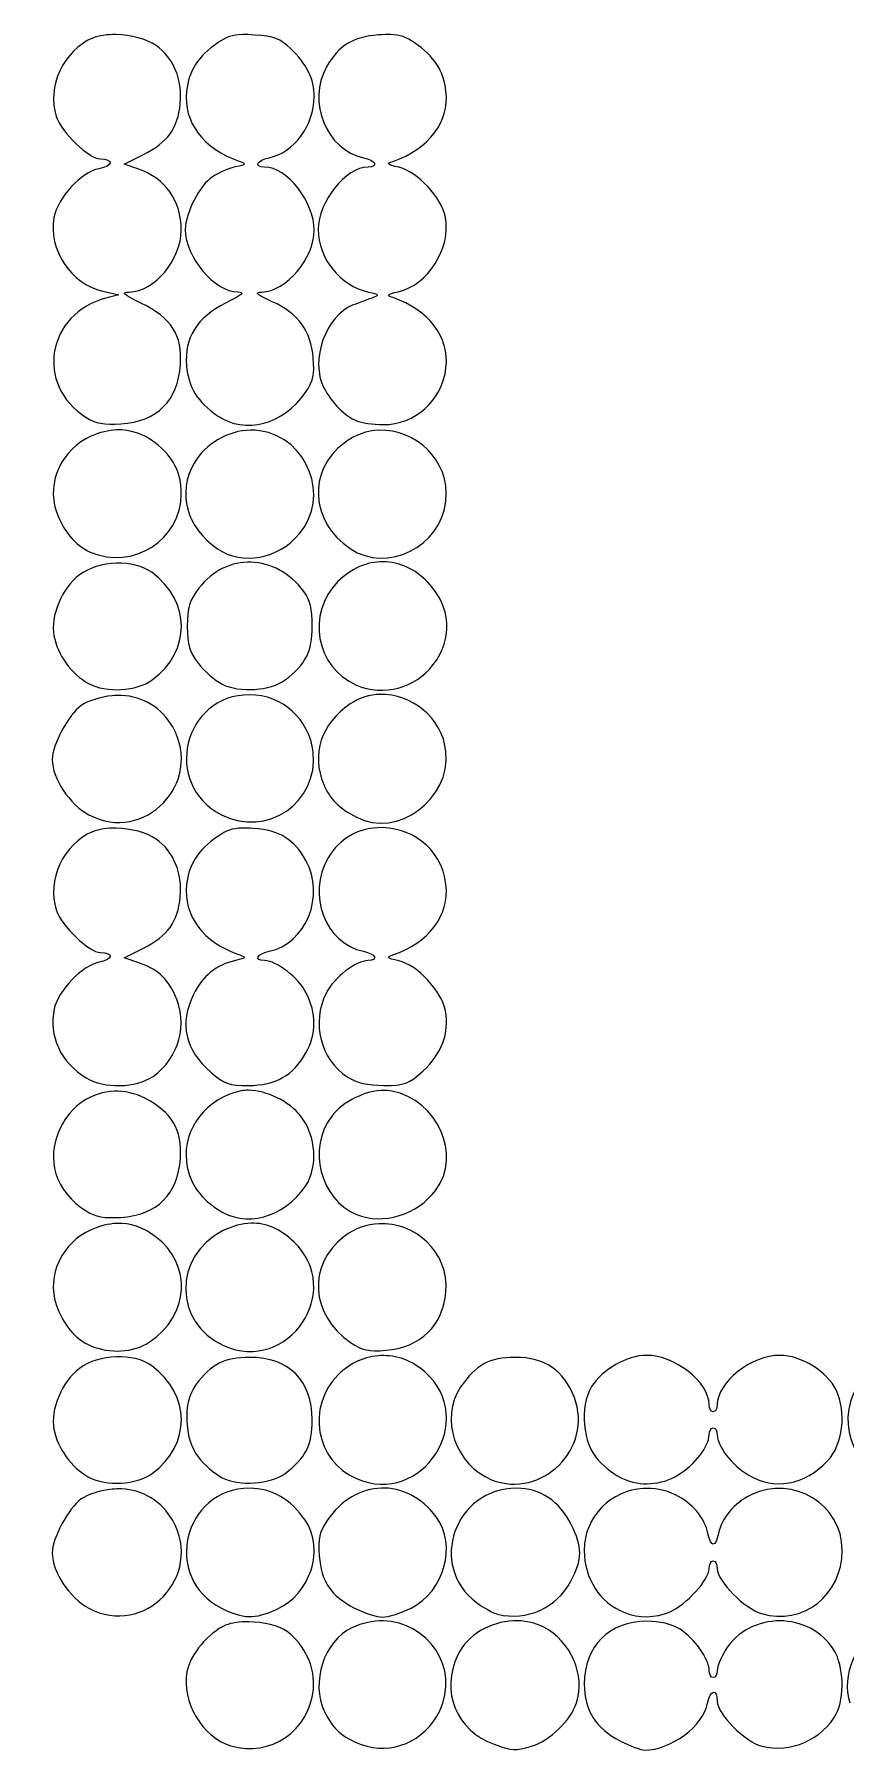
# Model space of a CAD drawing. Extents: x 1 to 209, y 3 to 284.
# Drawn here: x 84.07 to 104.78, y 239.81 to 283.83 of the extents above; entities that cross this region are included whole.
import ezdxf

# ---------------------------------------------------------------- set-up
doc = ezdxf.new("R2010")
doc.units = 0
doc.layers.add('Layer_1', color=7, linetype='CONTINUOUS')

msp = doc.modelspace()

# ---------------------------------------------------------------- linework, layer by layer
at = {"layer": 'Layer_1', "color": 7}
for points in [[(86.156602, 283.826506), (86.156602, 283.826506)], [(89.383966, 283.829262), (89.383966, 283.829262)], [(93.160342, 283.829262), (93.160342, 283.829262)], [(86.737032, 280.387474), (86.361103, 280.516458), (86.853889, 280.763403)], [(85.814848, 277.272005), (86.224951, 277.180504), (85.91627, 277.101129)], [(86.170381, 273.72714), (86.170381, 273.72714)], [(89.588467, 273.722179), (89.588467, 273.722179)], [(92.874812, 273.717218), (92.874812, 273.717218)], [(86.156049, 270.320078), (86.156049, 270.320078)], [(89.605005, 270.34819), (89.605005, 270.34819)], [(92.977891, 270.35701), (92.977891, 270.35701)], [(86.292752, 266.94223), (86.292752, 266.94223)], [(89.569727, 266.960972), (89.569727, 266.960972)], [(92.898516, 266.969792), (92.898516, 266.969792)], [(86.156602, 263.550605), (86.156602, 263.550605)], [(89.3757, 263.553359), (89.3757, 263.553359)], [(92.821345, 263.563282), (92.821345, 263.563282)], [(86.737032, 260.111572), (86.361103, 260.240556), (86.853889, 260.4875)], [(86.111952, 256.831289), (86.111952, 256.831289)], [(89.538308, 256.854439), (89.538308, 256.854439)], [(93.004349, 256.853339), (93.004349, 256.853339)], [(86.170381, 253.452341), (86.170381, 253.452341)], [(89.605556, 253.458953), (89.605556, 253.458953)], [(92.866546, 253.446276), (92.866546, 253.446276)], [(92.919463, 250.075594), (92.919463, 250.075594)], [(99.699408, 250.082209), (99.699408, 250.082209)], [(86.156049, 250.046381), (86.156049, 250.046381)], [(89.569727, 250.030947), (89.569727, 250.030947)], [(96.35188, 250.030947), (96.35188, 250.030947)], [(86.292752, 246.667981), (86.292752, 246.667981)], [(89.569727, 246.686173), (89.569727, 246.686173)], [(92.926628, 246.690581), (92.926628, 246.690581)], [(96.386605, 246.686173), (96.386605, 246.686173)], [(99.617279, 246.680658), (99.617279, 246.680658)], [(89.542166, 243.274149), (89.542166, 243.274149)], [(92.976787, 243.296749), (92.976787, 243.296749)], [(96.303925, 243.298953), (96.303925, 243.298953)], [(103.103164, 243.297852), (103.103164, 243.297852)]]:
    msp.add_lwpolyline(points, dxfattribs=at)
for points in [[(85.55688, 283.73776), (84.818079, 283.431747), (84.379522, 282.489385), (84.626981, 281.739605)], [(86.156602, 283.826506), (85.930703, 283.831583), (85.716085, 283.803706), (85.55688, 283.73776)], [(87.176901, 283.550347), (86.94098, 283.71834), (86.533098, 283.818042), (86.156602, 283.826506)], [(87.794812, 282.068681), (87.853994, 282.684687), (87.626622, 283.23011), (87.176901, 283.550347)], [(88.755581, 283.618147), (88.252492, 283.272932), (88.01039, 282.899641), (87.955216, 282.385629)], [(89.383966, 283.829262), (89.118003, 283.825139), (88.975037, 283.768726), (88.755581, 283.618147)], [(89.698711, 283.817135), (89.575273, 283.825771), (89.472623, 283.830637), (89.383966, 283.829262)], [(90.608215, 283.473728), (90.349389, 283.719798), (90.180719, 283.78341), (89.698711, 283.817135)], [(92.858277, 283.818789), (92.200501, 283.772815), (91.84563, 283.554396), (91.532052, 283.00299)], [(93.160342, 283.829262), (93.07449, 283.831068), (92.975921, 283.827005), (92.858277, 283.818789)], [(93.77991, 283.618147), (93.563014, 283.766631), (93.417898, 283.823812), (93.160342, 283.829262)], [(94.580826, 282.385629), (94.525623, 282.899641), (94.283028, 283.272932), (93.77991, 283.618147)], [(91.216206, 282.240109), (91.216206, 282.695587), (91.030984, 283.071788), (90.608215, 283.473728)], [(91.532052, 283.00299), (91.027354, 282.11543), (91.533181, 280.870093), (92.474632, 280.681823)], [(87.955216, 282.385629), (87.869703, 281.589114), (88.383742, 280.90861), (89.31231, 280.589219)], [(90.061409, 280.681823), (90.694434, 280.808428), (91.216206, 281.512483), (91.216206, 282.240109)], [(93.223182, 280.589219), (94.151749, 280.90861), (94.666339, 281.589114), (94.580826, 282.385629)], [(86.853889, 280.763403), (87.479463, 281.076895), (87.733372, 281.429193), (87.794812, 282.068681)], [(84.626981, 281.739605), (84.763096, 281.327194), (85.464529, 280.650404), (85.755869, 280.650404)], [(85.755869, 280.650404), (86.107738, 280.650404), (86.080944, 280.469157), (85.718938, 280.401254)], [(89.207577, 280.447556), (89.036579, 280.408694), (88.77223, 280.295601), (88.620535, 280.196202)], [(89.31231, 280.589219), (89.491493, 280.527582), (89.478228, 280.509081), (89.207577, 280.447556)], [(89.943452, 280.444249), (89.666592, 280.444249), (89.754069, 280.620355), (90.061409, 280.681823)], [(91.215656, 278.827535), (91.216503, 279.559647), (90.52054, 280.444249), (89.943452, 280.444249)], [(92.59204, 280.444249), (92.023531, 280.444249), (91.319285, 279.56153), (91.319285, 278.849032)], [(92.474632, 280.681823), (92.782001, 280.620354), (92.8689, 280.444249), (92.59204, 280.444249)], [(93.375869, 280.438186), (93.07626, 280.505383), (93.051054, 280.530037), (93.223182, 280.589219)], [(85.718938, 280.401254), (85.268681, 280.316785), (84.666119, 279.662108), (84.570756, 279.153854)], [(87.82017, 278.831944), (87.82017, 279.575007), (87.417159, 280.153653), (86.737032, 280.387474)], [(88.620535, 280.196202), (88.294117, 279.982334), (87.923246, 279.265536), (87.923246, 278.849032)], [(94.567595, 279.159366), (94.473474, 279.661016), (93.848053, 280.332268), (93.375869, 280.438186)], [(84.570756, 279.153854), (84.41861, 278.342804), (85.00758, 277.452119), (85.814848, 277.272005)], [(93.361535, 277.257122), (94.115831, 277.426936), (94.715197, 278.372644), (94.567595, 279.159366)], [(86.492842, 277.250508), (87.133797, 277.25841), (87.82017, 278.076323), (87.82017, 278.831944)], [(87.923246, 278.849032), (87.923246, 278.142545), (88.668939, 277.256395), (89.267109, 277.252162)], [(89.878408, 277.248854), (90.496588, 277.264743), (91.215656, 278.112496), (91.215656, 278.827535)], [(91.319285, 278.849032), (91.319285, 278.104756), (91.872068, 277.416793), (92.603616, 277.250508)], [(85.91627, 277.101129), (84.387614, 276.707484), (84.072349, 274.876085), (85.390411, 274.047396)], [(86.791049, 276.967734), (86.33035, 277.195403), (86.274882, 277.247685), (86.492842, 277.250508)], [(87.798673, 275.396771), (87.851223, 276.149034), (87.574357, 276.580667), (86.791049, 276.967734)], [(88.95402, 276.966081), (88.216912, 276.594959), (87.896277, 276.082073), (87.955769, 275.368107)], [(89.267109, 277.252162), (89.458907, 277.250835), (89.385397, 277.183279), (88.95402, 276.966081)], [(90.145195, 277.003563), (89.730442, 277.192229), (89.674785, 277.243492), (89.878408, 277.248854)], [(91.192505, 275.565443), (91.137303, 276.254093), (90.812482, 276.700061), (90.145195, 277.003563)], [(92.708897, 277.104436), (92.595697, 277.062893), (92.372471, 276.979936), (92.213354, 276.92033)], [(92.603616, 277.250508), (92.877203, 277.188334), (92.890027, 277.170899), (92.708897, 277.104436)], [(93.223182, 277.108845), (93.049107, 277.168733), (93.070705, 277.191675), (93.361535, 277.257122)], [(94.580826, 275.312435), (94.666339, 276.108951), (94.151749, 276.789483), (93.223182, 277.108845)], [(92.213354, 276.92033), (91.511072, 276.657299), (91.101793, 275.502997), (91.463151, 274.804215)], [(86.281175, 273.882583), (87.206384, 273.94168), (87.733762, 274.467977), (87.798673, 275.396771)], [(87.955769, 275.368107), (88.001941, 274.8145), (88.235217, 274.436309), (88.745108, 274.089288)], [(90.991312, 274.683498), (91.188783, 274.973905), (91.226626, 275.140049), (91.192505, 275.565443)], [(92.976237, 273.864393), (93.786525, 273.853244), (94.492518, 274.489955), (94.580826, 275.312435)], [(91.463151, 274.804215), (91.65588, 274.43154), (92.001032, 274.080977), (92.29714, 273.956996)], [(88.745108, 274.089288), (89.456364, 273.605221), (90.434177, 273.863897), (90.991312, 274.683498)], [(85.390411, 274.047396), (85.63411, 273.894093), (85.846892, 273.854925), (86.281175, 273.882583)], [(92.29714, 273.956996), (92.410367, 273.909612), (92.715718, 273.868061), (92.976237, 273.864393)], [(85.522153, 273.566185), (84.771301, 273.234066), (84.379906, 272.400459), (84.625327, 271.656775)], [(86.170381, 273.72714), (85.961333, 273.71836), (85.745007, 273.664769), (85.522153, 273.566185)], [(87.155404, 273.397513), (86.847886, 273.632075), (86.518804, 273.741775), (86.170381, 273.72714)], [(89.588467, 273.722179), (89.018731, 273.711559), (88.437864, 273.380635), (88.150347, 272.878819)], [(89.831003, 273.706745), (89.750951, 273.718751), (89.66986, 273.723694), (89.588467, 273.722179)], [(90.839727, 271.076897), (91.631389, 272.017741), (91.053928, 273.523357), (89.831003, 273.706745)], [(92.874812, 273.717218), (92.567342, 273.706536), (92.256517, 273.605553), (91.977986, 273.393103)], [(94.579172, 271.915295), (94.688519, 272.96514), (93.797227, 273.749262), (92.874812, 273.717218)], [(87.82017, 272.100504), (87.82017, 272.641015), (87.610487, 273.050408), (87.155404, 273.397513)], [(91.977986, 273.393103), (91.0394, 272.677219), (91.114524, 271.382285), (92.134532, 270.694905)], [(88.150347, 272.878819), (87.713495, 272.11634), (87.95435, 271.229767), (88.745108, 270.691597)], [(85.495694, 270.60671), (86.587302, 270.13142), (87.82017, 270.923665), (87.82017, 272.100504)], [(84.625327, 271.656775), (84.786843, 271.167345), (85.113904, 270.772939), (85.495694, 270.60671)], [(92.134532, 270.694905), (93.081246, 270.056913), (94.457111, 270.743565), (94.579172, 271.915295)], [(88.745108, 270.691597), (89.384313, 270.256552), (90.289563, 270.423101), (90.839727, 271.076897)], [(86.156049, 270.320078), (85.81195, 270.307765), (85.464269, 270.20766), (85.222842, 270.023524)], [(87.066659, 270.08967), (86.840698, 270.257098), (86.500149, 270.33239), (86.156049, 270.320078)], [(89.605005, 270.34819), (89.112903, 270.363659), (88.623036, 270.142667), (88.271062, 269.68122)], [(90.952726, 269.596884), (90.591454, 270.080754), (90.097105, 270.332721), (89.605005, 270.34819)], [(92.977891, 270.35701), (92.57063, 270.360667), (92.161013, 270.193307), (91.821993, 269.854301)], [(94.117803, 269.833906), (93.789593, 270.178881), (93.385152, 270.353351), (92.977891, 270.35701)], [(85.222842, 270.023524), (84.769621, 269.67783), (84.473582, 268.974654), (84.568549, 268.468547)], [(87.081541, 267.341312), (88.0766, 268.078307), (88.069922, 269.346297), (87.066659, 270.08967)], [(88.271062, 269.68122), (88.025021, 269.35864), (87.974509, 269.19283), (87.974509, 268.70998)], [(91.164943, 268.70998), (91.164943, 269.157891), (91.110489, 269.385556), (90.952726, 269.596884)], [(91.821993, 269.854301), (91.008488, 269.040767), (91.253248, 267.660756), (92.291628, 267.208467)], [(94.257261, 267.729918), (94.768789, 268.400562), (94.715353, 269.205736), (94.117803, 269.833906)], [(87.974509, 268.70998), (87.974509, 268.237257), (88.026147, 268.060502), (88.250118, 267.766849)], [(90.471515, 267.338555), (90.995968, 267.73011), (91.164943, 268.064058), (91.164943, 268.70998)], [(84.568549, 268.468547), (84.659481, 267.983746), (85.022382, 267.48257), (85.453251, 267.247052)], [(88.250118, 267.766849), (88.401785, 267.567996), (88.68007, 267.326882), (88.86803, 267.231067)], [(92.291628, 267.208467), (92.979573, 266.908832), (93.796138, 267.125369), (94.257261, 267.729918)], [(85.453251, 267.247052), (85.902718, 267.001381), (86.68389, 267.046785), (87.081541, 267.341312)], [(88.86803, 267.231067), (89.303301, 267.009128), (90.101804, 267.062541), (90.471515, 267.338555)], [(86.052973, 266.936168), (85.771203, 266.909074), (85.416726, 266.79618), (85.265285, 266.685916)], [(86.292752, 266.94223), (86.21406, 266.945645), (86.133971, 266.943929), (86.052973, 266.936168)], [(87.602438, 266.136906), (87.327986, 266.625263), (86.843593, 266.918306), (86.292752, 266.94223)], [(89.569727, 266.960972), (87.863384, 266.960972), (87.327393, 264.676059), (88.849841, 263.892356)], [(91.188094, 265.49474), (91.093888, 266.330683), (90.398304, 266.960972), (89.569727, 266.960972)], [(92.898516, 266.969792), (92.634497, 266.962793), (92.371209, 266.886203), (92.134532, 266.726705)], [(94.579172, 265.506314), (94.487625, 266.385112), (93.69057, 266.990781), (92.898516, 266.969792)], [(85.265285, 266.685916), (84.934719, 266.44518), (84.526659, 265.684405), (84.526659, 265.308428)], [(92.134532, 266.726705), (91.392739, 266.226805), (91.133636, 265.437339), (91.459293, 264.667917)], [(85.458763, 263.896214), (86.885932, 263.132103), (88.401127, 264.715861), (87.602438, 266.136906)], [(88.849841, 263.892356), (90.002577, 263.298984), (91.332846, 264.210573), (91.188094, 265.49474)], [(92.29714, 263.829519), (93.33902, 263.28627), (94.705777, 264.290698), (94.579172, 265.506314)], [(84.526659, 265.308428), (84.526659, 264.821398), (84.961939, 264.162239), (85.458763, 263.896214)], [(91.459293, 264.667917), (91.61745, 264.294226), (91.847165, 264.06413), (92.29714, 263.829519)], [(85.55688, 263.461857), (84.818079, 263.155843), (84.379522, 262.213481), (84.626981, 261.463701)], [(86.156602, 263.550605), (85.930703, 263.555685), (85.716085, 263.527801), (85.55688, 263.461857)], [(87.176901, 263.274444), (86.94098, 263.442437), (86.533098, 263.542138), (86.156602, 263.550605)], [(87.794812, 261.792778), (87.853994, 262.408756), (87.626622, 262.954207), (87.176901, 263.274444)], [(88.755581, 263.342243), (88.252492, 262.997028), (88.010419, 262.623739), (87.955216, 262.109727)], [(89.3757, 263.553359), (89.118149, 263.548025), (88.972497, 263.491087), (88.755581, 263.342243)], [(89.677215, 263.542886), (89.55957, 263.551098), (89.461549, 263.555137), (89.3757, 263.553359)], [(91.003436, 262.727089), (90.68989, 263.278494), (90.33499, 263.496912), (89.677215, 263.542886)], [(92.821345, 263.563282), (92.335612, 263.533809), (91.862933, 263.290994), (91.572842, 262.79599)], [(94.580826, 262.109727), (94.477885, 263.068524), (93.6309, 263.6124), (92.821345, 263.563282)], [(90.061409, 260.405921), (91.003693, 260.594191), (91.508134, 261.839556), (91.003436, 262.727089)], [(91.572842, 262.79599), (91.022226, 261.856444), (91.49597, 260.60167), (92.474632, 260.405921)], [(87.955216, 262.109727), (87.869703, 261.313183), (88.383742, 260.632678), (89.31231, 260.313315)], [(93.223182, 260.313315), (94.151749, 260.632678), (94.666339, 261.313183), (94.580826, 262.109727)], [(86.853889, 260.4875), (87.479463, 260.801021), (87.733372, 261.153262), (87.794812, 261.792778)], [(84.626981, 261.463701), (84.763096, 261.051261), (85.464529, 260.374501), (85.755869, 260.374501)], [(85.755869, 260.374501), (86.107744, 260.374501), (86.080944, 260.193255), (85.718938, 260.125352)], [(89.31231, 260.313315), (89.491493, 260.251678), (89.478256, 260.233178), (89.207577, 260.171654)], [(89.943452, 260.168346), (89.666592, 260.168346), (89.754069, 260.344453), (90.061409, 260.405921)], [(92.474632, 260.405921), (92.782001, 260.344453), (92.8689, 260.168346), (92.59204, 260.168346)], [(93.375869, 260.162284), (93.07626, 260.229481), (93.051054, 260.254105), (93.223182, 260.313315)], [(85.718938, 260.125352), (85.293544, 260.04554), (84.682626, 259.408722), (84.579023, 258.936932)], [(87.658662, 259.294671), (87.450636, 259.733047), (87.204533, 259.950846), (86.737032, 260.111572)], [(89.207577, 260.171654), (88.714986, 260.059724), (88.36148, 259.774336), (88.133812, 259.304041)], [(91.013909, 259.338768), (90.809947, 259.738536), (90.255223, 260.168346), (89.943452, 260.168346)], [(92.59204, 260.168346), (92.280269, 260.168346), (91.726094, 259.738536), (91.522132, 259.338768)], [(94.567595, 258.883465), (94.473474, 259.385143), (93.848053, 260.056394), (93.375869, 260.162284)], [(91.00509, 257.813555), (91.271282, 258.287067), (91.274443, 258.828087), (91.013909, 259.338768)], [(91.522132, 259.338768), (91.136955, 258.583795), (91.374756, 257.637592), (92.060669, 257.198398)], [(84.579023, 258.936932), (84.426877, 258.244302), (84.736762, 257.572429), (85.392618, 257.172492)], [(87.09973, 257.209424), (87.76171, 257.661262), (88.004356, 258.566227), (87.658662, 259.294671)], [(88.133812, 259.304041), (87.767628, 258.547572), (87.913631, 257.896203), (88.580296, 257.310846)], [(93.994331, 257.349432), (94.468013, 257.777393), (94.672356, 258.325003), (94.567595, 258.883465)], [(89.541062, 256.977911), (90.230362, 256.977911), (90.679518, 257.234237), (91.00509, 257.813555)], [(85.392618, 257.172492), (85.849395, 256.893967), (86.663358, 256.911538), (87.09973, 257.209424)], [(88.580296, 257.310846), (88.91202, 257.019593), (89.03199, 256.977911), (89.541062, 256.977911)], [(92.060669, 257.198398), (92.303493, 257.042893), (92.567447, 256.979565), (92.991119, 256.979565)], [(92.991119, 256.979565), (93.527115, 256.977872), (93.621685, 257.012797), (93.994331, 257.349432)], [(86.111952, 256.831289), (85.542617, 256.813734), (85.012524, 256.476154), (84.728953, 255.890365)], [(86.893025, 256.649938), (86.637393, 256.781217), (86.370741, 256.839264), (86.111952, 256.831289)], [(89.351996, 256.837353), (88.469967, 256.660965), (87.858072, 255.877524), (87.951908, 255.044799)], [(89.538308, 256.854439), (89.472948, 256.854705), (89.41067, 256.849066), (89.351996, 256.837353)], [(90.875556, 256.190226), (90.586137, 256.569705), (89.995818, 256.852588), (89.538308, 256.854439)], [(93.004349, 256.853339), (92.541268, 256.853618), (91.95277, 256.574543), (91.66214, 256.193534)], [(93.193966, 256.835147), (93.134163, 256.847113), (93.070502, 256.853282), (93.004349, 256.853339)], [(94.322855, 254.305069), (94.990706, 255.207221), (94.369224, 256.600084), (93.193966, 256.835147)], [(87.798673, 255.12142), (87.848542, 255.835019), (87.572192, 256.301196), (86.893025, 256.649938)], [(84.728953, 255.890365), (84.345159, 255.097547), (84.605557, 254.265903), (85.392618, 253.770941)], [(90.991312, 254.408145), (91.320778, 254.892862), (91.270102, 255.67297), (90.875556, 256.190226)], [(91.66214, 256.193534), (91.035719, 255.372267), (91.364424, 254.072185), (92.29714, 253.681646)], [(86.281175, 253.607783), (87.206384, 253.666852), (87.733762, 254.192626), (87.798673, 255.12142)], [(87.951908, 255.044799), (88.0105, 254.525172), (88.252602, 254.149161), (88.745108, 253.813938)], [(88.745108, 253.813938), (89.456364, 253.32987), (90.434177, 253.588544), (90.991312, 254.408145)], [(92.29714, 253.681646), (92.966204, 253.401484), (93.856821, 253.675522), (94.322855, 254.305069)], [(85.392618, 253.770941), (85.633862, 253.61936), (85.848021, 253.580125), (86.281175, 253.607783)], [(85.522153, 253.291384), (84.771301, 252.959236), (84.379906, 252.125659), (84.625327, 251.381975)], [(86.170381, 253.452341), (85.961333, 253.443564), (85.745007, 253.389958), (85.522153, 253.291384)], [(87.155404, 253.122714), (86.847886, 253.357257), (86.518804, 253.466971), (86.170381, 253.452341)], [(88.876299, 253.259964), (87.612367, 252.633064), (87.626608, 250.898134), (88.90055, 250.331908)], [(89.605556, 253.458953), (89.373603, 253.452885), (89.131408, 253.38649), (88.876299, 253.259964)], [(90.695309, 252.983256), (90.350628, 253.311145), (89.992144, 253.469074), (89.605556, 253.458953)], [(92.866546, 253.446276), (92.561842, 253.432052), (92.254098, 253.329458), (91.977986, 253.118853)], [(94.579722, 251.696718), (94.666209, 252.733969), (93.780652, 253.488965), (92.866546, 253.446276)], [(87.004923, 250.419552), (88.040029, 251.117121), (88.111206, 252.393677), (87.155404, 253.122714)], [(88.90055, 250.331908), (90.5579, 249.595311), (92.006824, 251.735636), (90.695309, 252.983256)], [(91.977986, 253.118853), (91.034771, 252.399412), (91.11416, 251.111985), (92.145005, 250.411286)], [(93.047343, 250.211744), (93.924151, 250.28213), (94.509054, 250.848951), (94.579722, 251.696718)], [(84.625327, 251.381975), (84.786843, 250.892546), (85.113904, 250.498137), (85.495694, 250.331908)], [(85.495694, 250.331908), (85.991305, 250.116127), (86.607695, 250.151865), (87.004923, 250.419552)], [(92.919463, 250.075594), (92.526256, 250.061314), (92.137419, 249.895477), (91.821993, 249.580051)], [(92.145005, 250.411286), (92.439363, 250.211837), (92.599259, 250.175789), (93.047343, 250.211744)], [(94.042286, 249.66053), (93.709815, 249.952446), (93.312669, 250.089866), (92.919463, 250.075594)], [(99.699408, 250.082209), (99.209301, 250.082209), (98.568084, 249.716018), (98.300424, 249.282948)], [(101.301793, 248.821579), (101.300664, 249.397425), (100.43011, 250.082209), (99.699408, 250.082209)], [(103.115841, 250.082209), (102.380511, 250.082209), (101.508498, 249.399288), (101.508498, 248.821579)], [(104.542387, 249.196957), (104.320871, 249.663753), (103.646306, 250.082209), (103.115841, 250.082209)], [(85.222842, 249.749825), (84.769621, 249.404106), (84.473582, 248.700435), (84.568549, 248.194298)], [(86.156049, 250.046381), (85.81195, 250.034076), (85.464269, 249.933964), (85.222842, 249.749825)], [(87.066659, 249.815422), (86.840698, 249.982836), (86.500149, 250.058689), (86.156049, 250.046381)], [(87.081541, 247.067063), (88.0766, 247.804058), (88.069922, 249.072049), (87.066659, 249.815422)], [(89.569727, 250.030947), (88.918867, 250.030947), (88.589939, 249.862694), (88.186728, 249.322634)], [(91.164943, 248.435731), (91.164943, 249.437591), (90.571588, 250.030947), (89.569727, 250.030947)], [(92.291628, 246.933668), (93.979797, 246.198366), (95.423792, 248.447567), (94.042286, 249.66053)], [(96.35188, 250.030947), (95.687811, 250.030947), (95.342591, 249.841288), (94.946831, 249.259797)], [(97.858351, 249.005687), (97.595433, 249.69414), (97.10039, 250.030947), (96.35188, 250.030947)], [(105.497091, 249.749825), (104.54603, 249.024373), (104.652552, 247.565512), (105.697734, 246.998158)], [(88.186728, 249.322634), (87.857432, 248.881577), (87.889043, 247.965419), (88.250118, 247.492047)], [(91.821993, 249.580051), (91.008488, 248.766546), (91.253248, 247.385985), (92.291628, 246.933668)], [(94.946831, 249.259797), (94.415745, 248.479481), (94.825456, 247.271115), (95.744992, 246.904452)], [(98.300424, 249.282948), (97.978804, 248.762558), (98.066564, 247.831744), (98.478467, 247.393933)], [(104.329619, 247.391728), (104.717672, 247.804422), (104.814308, 248.623905), (104.542387, 249.196957)], [(95.744992, 246.904452), (97.026817, 246.393291), (98.352551, 247.711726), (97.858351, 249.005687)], [(101.404869, 248.641332), (101.348255, 248.641332), (101.301793, 248.722519), (101.301793, 248.821579)], [(101.508498, 248.821579), (101.5083, 248.722519), (101.461483, 248.641332), (101.404869, 248.641332)], [(90.471515, 247.064306), (90.995968, 247.455861), (91.164943, 247.789809), (91.164943, 248.435731)], [(84.568549, 248.194298), (84.659481, 247.709525), (85.022382, 247.20884), (85.453251, 246.973354)], [(100.510247, 247.026824), (100.931689, 247.281953), (101.301242, 247.758965), (101.301242, 248.049879)], [(101.301242, 248.049879), (101.301525, 248.148939), (101.348255, 248.230126), (101.404869, 248.230126)], [(101.404869, 248.230126), (101.461483, 248.230126), (101.508498, 248.148939), (101.508498, 248.049879)], [(101.508498, 248.049879), (101.509627, 247.758965), (101.878601, 247.281953), (102.300044, 247.026824)], [(88.250118, 247.492047), (88.401785, 247.293165), (88.68007, 247.052083), (88.86803, 246.956268)], [(85.453251, 246.973354), (85.902718, 246.727651), (86.68389, 246.772564), (87.081541, 247.067063)], [(88.86803, 246.956268), (89.303301, 246.734329), (90.101804, 246.788292), (90.471515, 247.064306)], [(98.478467, 247.393933), (98.644639, 247.21729), (98.919403, 247.010548), (99.089216, 246.934771)], [(99.089216, 246.934771), (99.552512, 246.727959), (100.071984, 246.761507), (100.510247, 247.026824)], [(102.300044, 247.026824), (102.965919, 246.623726), (103.738307, 246.762853), (104.329619, 247.391728)], [(104.698382, 245.099223), (104.698382, 246.279872), (103.459173, 247.034856), (102.370049, 246.51805)], [(86.052973, 246.661919), (85.771203, 246.634854), (85.416726, 246.522481), (85.265285, 246.412217)], [(86.292752, 246.667981), (86.21406, 246.671396), (86.133971, 246.66968), (86.052973, 246.661919)], [(87.602438, 245.862657), (87.327986, 246.351014), (86.843593, 246.644074), (86.292752, 246.667981)], [(89.569727, 246.686173), (87.867137, 246.686173), (87.324915, 244.392451), (88.84598, 243.624722)], [(90.991312, 245.860453), (90.621149, 246.404998), (90.137192, 246.686173), (89.569727, 246.686173)], [(92.926628, 246.690581), (92.415239, 246.673817), (91.907795, 246.395388), (91.54418, 245.860453)], [(94.331674, 245.951952), (93.953539, 246.462563), (93.438018, 246.707354), (92.926628, 246.690581)], [(96.386605, 246.686173), (94.803197, 246.686173), (94.107443, 244.711933), (95.358591, 243.769141)], [(97.777323, 245.762886), (97.475373, 246.360579), (96.984944, 246.686173), (96.386605, 246.686173)], [(99.617279, 246.680658), (98.809198, 246.630863), (98.111911, 245.98471), (98.111908, 245.099223)], [(100.440242, 246.51805), (100.167965, 246.647252), (99.88664, 246.697259), (99.617279, 246.680658)], [(85.265285, 246.412217), (84.934719, 246.17151), (84.526659, 245.410184), (84.526659, 245.03418)], [(101.270923, 245.530826), (101.192127, 245.924836), (100.860276, 246.318717), (100.440242, 246.51805)], [(102.370049, 246.51805), (101.949989, 246.318717), (101.618164, 245.924836), (101.539367, 245.530826)], [(85.458763, 243.621965), (86.885932, 242.857848), (88.401127, 244.441612), (87.602438, 245.862657)], [(90.248825, 243.588894), (91.119537, 243.984316), (91.491918, 245.123966), (90.991312, 245.860453)], [(91.54418, 245.860453), (91.344705, 245.566092), (91.308685, 245.406196), (91.34464, 244.958112)], [(93.690062, 243.624722), (94.539974, 244.053305), (94.865103, 245.231636), (94.331674, 245.951952)], [(97.771811, 244.314843), (98.068765, 244.876493), (98.070052, 245.183427), (97.777323, 245.762886)], [(101.539367, 245.530826), (101.466187, 245.165009), (101.344075, 245.165009), (101.270923, 245.530826)], [(84.526659, 245.03418), (84.526659, 244.547149), (84.961939, 243.887959), (85.458763, 243.621965)], [(91.34464, 244.958112), (91.39798, 244.293761), (91.641346, 243.934461), (92.247531, 243.624722)], [(98.111908, 245.099223), (98.111908, 244.378315), (98.51252, 243.758479), (99.141029, 243.507865)], [(101.302343, 244.630689), (101.302343, 244.741941), (101.348255, 244.832986), (101.404869, 244.832986)], [(101.404869, 244.832986), (101.461483, 244.832986), (101.507948, 244.740965), (101.507948, 244.627935)], [(102.641245, 243.482508), (103.691873, 243.167745), (104.698382, 243.958961), (104.698382, 245.099223)], [(100.303542, 243.531566), (100.709039, 243.700984), (101.302343, 244.353603), (101.302343, 244.630689)], [(101.507948, 244.627935), (101.507948, 244.31289), (102.197874, 243.61535), (102.641245, 243.482508)], [(95.899331, 243.467076), (96.647135, 243.285381), (97.409945, 243.630567), (97.771811, 244.314843)], [(88.84598, 243.624722), (89.400462, 243.344842), (89.694286, 243.337067), (90.248825, 243.588894)], [(92.247531, 243.624722), (92.49679, 243.497355), (92.81994, 243.393213), (92.965764, 243.393213)], [(92.965764, 243.393213), (93.111588, 243.393213), (93.437501, 243.497355), (93.690062, 243.624722)], [(95.358591, 243.769141), (95.5426, 243.630457), (95.786104, 243.494451), (95.899331, 243.467076)], [(99.141029, 243.507865), (99.506761, 243.362013), (99.918308, 243.370584), (100.303542, 243.531566)], [(88.952917, 243.185954), (88.520806, 243.006969), (88.049413, 242.437515), (87.966242, 241.994228)], [(89.542166, 243.274149), (89.319018, 243.277479), (89.106618, 243.249623), (88.952917, 243.185954)], [(90.524982, 243.022243), (90.315979, 243.17681), (89.914081, 243.268594), (89.542166, 243.274149)], [(91.193606, 241.54223), (91.247313, 242.101284), (90.985004, 242.681996), (90.524982, 243.022243)], [(92.180283, 243.121464), (91.46389, 242.781527), (91.121549, 241.729888), (91.48079, 240.972827)], [(92.976787, 243.296749), (92.71946, 243.302619), (92.449015, 243.24898), (92.180283, 243.121464)], [(94.412153, 240.984401), (94.96377, 242.123867), (94.091881, 243.271287), (92.976787, 243.296749)], [(96.303925, 243.298953), (95.715678, 243.272791), (95.129426, 242.946827), (94.884545, 242.43079)], [(97.075625, 243.138549), (96.839219, 243.260797), (96.571305, 243.310843), (96.303925, 243.298953)], [(97.912922, 241.199925), (98.147025, 241.909234), (97.771416, 242.778716), (97.075625, 243.138549)], [(99.707127, 243.28848), (98.74681, 243.28848), (98.111911, 242.65046), (98.111908, 241.683341)], [(100.557101, 243.083979), (100.340496, 243.216059), (100.039472, 243.28848), (99.707127, 243.28848)], [(101.301793, 242.028403), (101.301228, 242.3207), (100.918064, 242.863902), (100.557101, 243.083979)], [(103.103164, 243.297852), (102.561432, 243.297852), (102.020014, 243.046426), (101.713549, 242.543789)], [(104.493328, 242.543789), (104.186863, 243.046426), (103.644898, 243.297852), (103.103164, 243.297852)], [(105.734666, 243.138549), (105.038875, 242.778744), (104.663294, 241.909234), (104.897369, 241.199925)], [(94.884545, 242.43079), (94.436969, 241.487575), (94.842259, 240.491807), (95.814995, 240.1449)], [(101.713549, 242.543789), (101.601084, 242.3593), (101.508498, 242.127463), (101.508498, 242.028403)], [(104.546245, 240.925972), (104.765531, 241.349983), (104.73968, 242.139703), (104.493328, 242.543789)], [(87.966242, 241.994228), (87.822817, 241.229604), (88.361085, 240.32299), (89.087412, 240.105764)], [(101.404869, 241.848156), (101.348255, 241.848156), (101.301793, 241.929343), (101.301793, 242.028403)], [(101.508498, 242.028403), (101.5083, 241.929343), (101.461483, 241.848156), (101.404869, 241.848156)], [(89.087412, 240.105764), (90.089414, 239.806044), (91.092457, 240.489851), (91.193606, 241.54223)], [(98.111908, 241.683341), (98.111344, 241.015039), (98.411456, 240.542683), (99.035195, 240.227582)], [(101.261003, 241.197721), (101.32566, 241.542456), (101.507948, 241.57624), (101.507948, 241.243472)], [(91.48079, 240.972827), (91.688816, 240.534451), (91.931391, 240.319646), (92.418958, 240.141592)], [(92.418958, 240.141592), (93.195719, 239.85793), (94.039563, 240.214696), (94.412153, 240.984401)], [(96.768048, 240.096944), (97.216555, 240.225581), (97.76611, 240.755087), (97.912922, 241.199925)], [(99.652006, 239.996073), (100.324993, 239.996073), (101.151303, 240.613013), (101.261003, 241.197721)], [(101.507948, 241.243472), (101.507948, 240.919622), (102.207266, 240.215139), (102.646206, 240.096944)], [(102.646206, 240.096944), (103.363982, 239.903679), (104.208058, 240.271979), (104.546245, 240.925972)], [(95.814995, 240.1449), (96.2972, 239.972913), (96.329785, 239.971243), (96.768048, 240.096944)], [(99.035195, 240.227582), (99.287305, 240.100215), (99.564574, 239.996073), (99.652006, 239.996073)]]:
    msp.add_open_spline(points, degree=3, dxfattribs=at)

doc.saveas('drawing.dxf')
